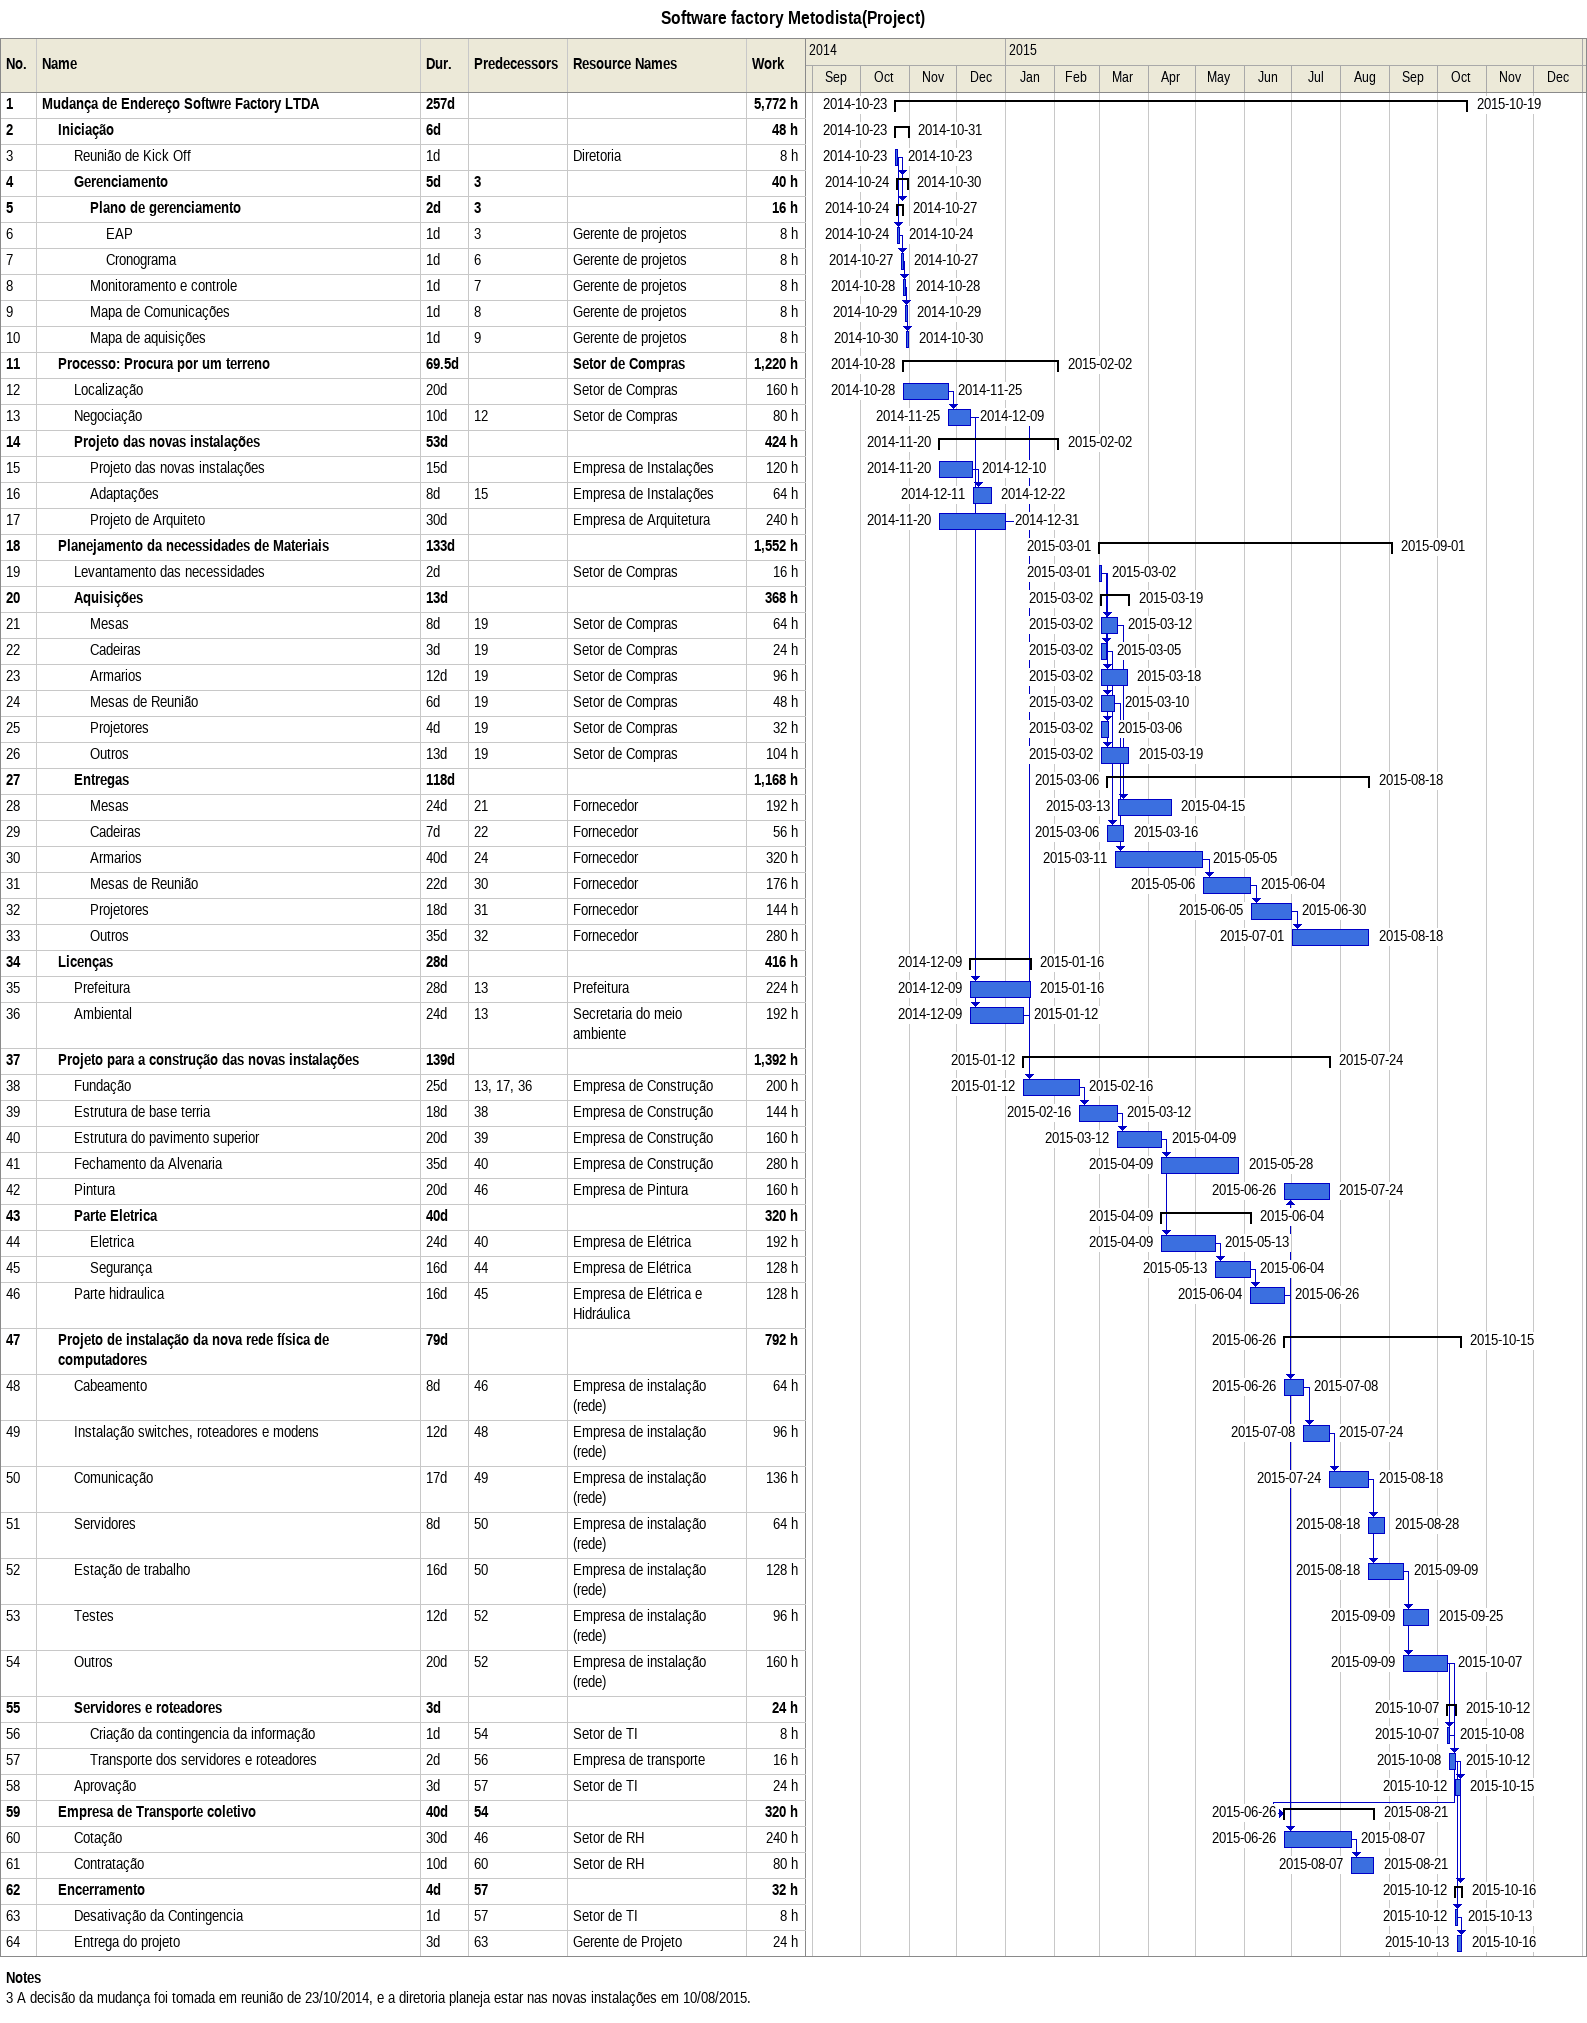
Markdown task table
Software factory Metodista(Project)

| ID | Level | Task | Duration | Start | Finish | Predecessors | Resources | Work (h) |
|---|---|---|---|---|---|---|---|---|
| 1 | 1 | **Mudança de Endereço Softwre Factory LTDA** | 257d | 2014-10-23 | 2015-10-19 |  |  | 5772 |
| 2 | 2 | **Iniciação** | 6d | 2014-10-23 | 2014-10-31 |  |  | 48 |
| 3 | 3 | Reunião de Kick Off | 1d | 2014-10-23 | 2014-10-23 |  | Diretoria | 8 |
| 4 | 3 | **Gerenciamento** | 5d | 2014-10-24 | 2014-10-30 | 3 |  | 40 |
| 5 | 4 | **Plano de gerenciamento** | 2d | 2014-10-24 | 2014-10-27 | 3 |  | 16 |
| 6 | 5 | EAP | 1d | 2014-10-24 | 2014-10-24 | 3 | Gerente de projetos | 8 |
| 7 | 5 | Cronograma | 1d | 2014-10-27 | 2014-10-27 | 6 | Gerente de projetos | 8 |
| 8 | 4 | Monitoramento e controle | 1d | 2014-10-28 | 2014-10-28 | 7 | Gerente de projetos | 8 |
| 9 | 4 | Mapa de Comunicações | 1d | 2014-10-29 | 2014-10-29 | 8 | Gerente de projetos | 8 |
| 10 | 4 | Mapa de aquisições | 1d | 2014-10-30 | 2014-10-30 | 9 | Gerente de projetos | 8 |
| 11 | 2 | **Processo: Procura por um terreno** | 69.5d | 2014-10-28 | 2015-02-02 |  | Setor de Compras | 1220 |
| 12 | 3 | Localização | 20d | 2014-10-28 | 2014-11-25 |  | Setor de Compras | 160 |
| 13 | 3 | Negociação | 10d | 2014-11-25 | 2014-12-09 | 12 | Setor de Compras | 80 |
| 14 | 3 | **Projeto das novas instalações** | 53d | 2014-11-20 | 2015-02-02 |  |  | 424 |
| 15 | 4 | Projeto das novas instalações | 15d | 2014-11-20 | 2014-12-10 |  | Empresa de Instalações | 120 |
| 16 | 4 | Adaptações | 8d | 2014-12-11 | 2014-12-22 | 15 | Empresa de Instalações | 64 |
| 17 | 4 | Projeto de Arquiteto | 30d | 2014-11-20 | 2014-12-31 |  | Empresa de Arquitetura | 240 |
| 18 | 2 | **Planejamento da necessidades de Materiais** | 133d | 2015-03-01 | 2015-09-01 |  |  | 1552 |
| 19 | 3 | Levantamento das necessidades | 2d | 2015-03-01 | 2015-03-02 |  | Setor de Compras | 16 |
| 20 | 3 | **Aquisições** | 13d | 2015-03-02 | 2015-03-19 |  |  | 368 |
| 21 | 4 | Mesas | 8d | 2015-03-02 | 2015-03-12 | 19 | Setor de Compras | 64 |
| 22 | 4 | Cadeiras | 3d | 2015-03-02 | 2015-03-05 | 19 | Setor de Compras | 24 |
| 23 | 4 | Armarios | 12d | 2015-03-02 | 2015-03-18 | 19 | Setor de Compras | 96 |
| 24 | 4 | Mesas de Reunião | 6d | 2015-03-02 | 2015-03-10 | 19 | Setor de Compras | 48 |
| 25 | 4 | Projetores | 4d | 2015-03-02 | 2015-03-06 | 19 | Setor de Compras | 32 |
| 26 | 4 | Outros | 13d | 2015-03-02 | 2015-03-19 | 19 | Setor de Compras | 104 |
| 27 | 3 | **Entregas** | 118d | 2015-03-06 | 2015-08-18 |  |  | 1168 |
| 28 | 4 | Mesas | 24d | 2015-03-13 | 2015-04-15 | 21 | Fornecedor | 192 |
| 29 | 4 | Cadeiras | 7d | 2015-03-06 | 2015-03-16 | 22 | Fornecedor | 56 |
| 30 | 4 | Armarios | 40d | 2015-03-11 | 2015-05-05 | 24 | Fornecedor | 320 |
| 31 | 4 | Mesas de Reunião | 22d | 2015-05-06 | 2015-06-04 | 30 | Fornecedor | 176 |
| 32 | 4 | Projetores | 18d | 2015-06-05 | 2015-06-30 | 31 | Fornecedor | 144 |
| 33 | 4 | Outros | 35d | 2015-07-01 | 2015-08-18 | 32 | Fornecedor | 280 |
| 34 | 2 | **Licenças** | 28d | 2014-12-09 | 2015-01-16 |  |  | 416 |
| 35 | 3 | Prefeitura | 28d | 2014-12-09 | 2015-01-16 | 13 | Prefeitura | 224 |
| 36 | 3 | Ambiental | 24d | 2014-12-09 | 2015-01-12 | 13 | Secretaria do meio ambiente | 192 |
| 37 | 2 | **Projeto para a construção das novas instalações** | 139d | 2015-01-12 | 2015-07-24 |  |  | 1392 |
| 38 | 3 | Fundação | 25d | 2015-01-12 | 2015-02-16 | 13, 17, 36 | Empresa de Construção | 200 |
| 39 | 3 | Estrutura de base terria | 18d | 2015-02-16 | 2015-03-12 | 38 | Empresa de Construção | 144 |
| 40 | 3 | Estrutura do pavimento superior | 20d | 2015-03-12 | 2015-04-09 | 39 | Empresa de Construção | 160 |
| 41 | 3 | Fechamento da Alvenaria | 35d | 2015-04-09 | 2015-05-28 | 40 | Empresa de Construção | 280 |
| 42 | 3 | Pintura | 20d | 2015-06-26 | 2015-07-24 | 46 | Empresa de Pintura | 160 |
| 43 | 3 | **Parte Eletrica** | 40d | 2015-04-09 | 2015-06-04 |  |  | 320 |
| 44 | 4 | Eletrica | 24d | 2015-04-09 | 2015-05-13 | 40 | Empresa de Elétrica | 192 |
| 45 | 4 | Segurança | 16d | 2015-05-13 | 2015-06-04 | 44 | Empresa de Elétrica | 128 |
| 46 | 3 | Parte hidraulica | 16d | 2015-06-04 | 2015-06-26 | 45 | Empresa de Elétrica e Hidráulica | 128 |
| 47 | 2 | **Projeto de instalação da nova rede física de computadores** | 79d | 2015-06-26 | 2015-10-15 |  |  | 792 |
| 48 | 3 | Cabeamento | 8d | 2015-06-26 | 2015-07-08 | 46 | Empresa de instalação (rede) | 64 |
| 49 | 3 | Instalação switches, roteadores e modens | 12d | 2015-07-08 | 2015-07-24 | 48 | Empresa de instalação (rede) | 96 |
| 50 | 3 | Comunicação | 17d | 2015-07-24 | 2015-08-18 | 49 | Empresa de instalação (rede) | 136 |
| 51 | 3 | Servidores | 8d | 2015-08-18 | 2015-08-28 | 50 | Empresa de instalação (rede) | 64 |
| 52 | 3 | Estação de trabalho | 16d | 2015-08-18 | 2015-09-09 | 50 | Empresa de instalação (rede) | 128 |
| 53 | 3 | Testes | 12d | 2015-09-09 | 2015-09-25 | 52 | Empresa de instalação (rede) | 96 |
| 54 | 3 | Outros | 20d | 2015-09-09 | 2015-10-07 | 52 | Empresa de instalação (rede) | 160 |
| 55 | 3 | **Servidores e roteadores** | 3d | 2015-10-07 | 2015-10-12 |  |  | 24 |
| 56 | 4 | Criação da contingencia da informação | 1d | 2015-10-07 | 2015-10-08 | 54 | Setor de TI | 8 |
| 57 | 4 | Transporte dos servidores e roteadores | 2d | 2015-10-08 | 2015-10-12 | 56 | Empresa de transporte | 16 |
| 58 | 3 | Aprovação | 3d | 2015-10-12 | 2015-10-15 | 57 | Setor de TI | 24 |
| 59 | 2 | **Empresa de Transporte coletivo** | 40d | 2015-06-26 | 2015-08-21 | 54 |  | 320 |
| 60 | 3 | Cotação | 30d | 2015-06-26 | 2015-08-07 | 46 | Setor de RH | 240 |
| 61 | 3 | Contratação | 10d | 2015-08-07 | 2015-08-21 | 60 | Setor de RH | 80 |
| 62 | 2 | **Encerramento** | 4d | 2015-10-12 | 2015-10-16 | 57 |  | 32 |
| 63 | 3 | Desativação da Contingencia | 1d | 2015-10-12 | 2015-10-13 | 57 | Setor de TI | 8 |
| 64 | 3 | Entrega do projeto | 3d | 2015-10-13 | 2015-10-16 | 63 | Gerente de Projeto | 24 |

Notes
- 3: A decisão da mudança foi tomada em reunião de 23/10/2014, e a diretoria planeja estar nas novas instalações em 10/08/2015.
